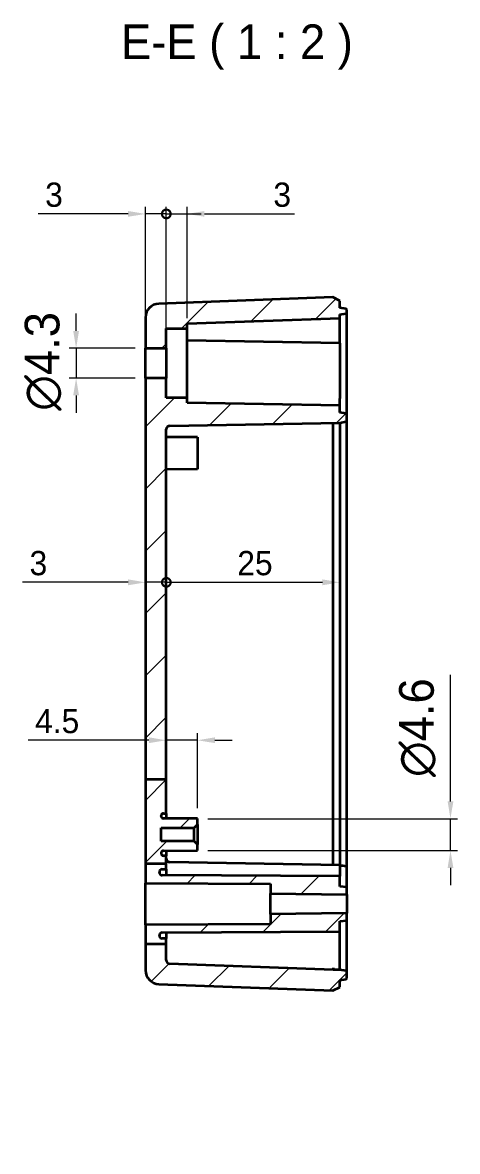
# Model space of a CAD drawing. Header units: millimetres. Extents: x -225 to 2542, y -269 to 293.
# Drawn here: x 2152.9 to 2215.6, y 22.4 to 185.3 of the extents above; entities that cross this region are included whole.
import ezdxf

# ---------------------------------------------------------------- set-up
doc = ezdxf.new("R2010")
doc.units = ezdxf.units.MM
doc.layers.get('Defpoints').update_dxf_attribs({"lineweight": 25})
for name, color, linetype, lineweight in [('Dimension (ISO)', 7, 'Continuous', 18), ('Hatch (ISO)', 1, 'Continuous', 18), ('Symbol (ISO)', 7, 'Continuous', 18), ('Visible (ISO)', 7, 'Continuous', 35)]:
    doc.layers.add(name, color=color, linetype=linetype, lineweight=lineweight)
doc.styles.add('Note Text (TK)', font='MS PGothic.ttf')
doc.dimstyles.new('Default - Method 1b (TK)', dxfattribs={"dimtxt": 2.5, "dimasz": 2.5, "dimexe": 1, "dimexo": 1.5, "dimgap": 1, "dimtad": 1, "dimtoh": 1, "dimrnd": 1e-08, "dimdsep": 46, "dimtxsty": 'Note Text (TK)', "dimcen": 0.09, "dimdle": 5, "dimclrd": 100, "dimclre": 100, "dimclrt": 7, "dimadec": 1, "dimazin": 1, "dimtfac": 1, "dimtmove": 0, "dimatfit": 3, "dimfxl": 1, "dimtolj": 1, "dimlwd": -1, "dimlwe": -1, "dimarcsym": 0})

# ---------------------------------------------------------------- blocks, each defined once
blk = doc.blocks.new('*D77')
at = {"layer": 'Defpoints', "color": 0, "transparency": 16777216}
for p in [(2170.6, 138.28), (2160.6, 133.98), (2170.6, 133.98)]:
    blk.add_point(p, dxfattribs=at)
at = {"layer": 'Dimension (ISO)', "color": 100, "transparency": 16777216}
for p, q in [((2160.6, 140.78), (2160.6, 143.28)), ((2169.1, 138.28), (2159.6, 138.28)), ((2160.6, 138.28), (2160.6, 133.98)), ((2169.1, 133.98), (2159.6, 133.98)), ((2160.6, 131.48), (2160.6, 128.98))]:
    blk.add_line(p, q, dxfattribs=at)
for points in [[(2160.18, 140.78), (2161.02, 140.78), (2160.6, 138.28)], [(2160.18, 131.48), (2161.02, 131.48), (2160.6, 133.98)]]:
    blk.add_solid(points, dxfattribs=at)
at = {"layer": 'Dimension (ISO)', "color": 7, "transparency": 16777216, "insert": (2155.86, 129.26), "char_height": 3.5, "attachment_point": 4, "rotation": 90, "style": 'Note Text (TK)'}
blk.add_mtext('\\A1;\\fAIGDT|b0|i0;\\H4.9746;n\\fＭＳ Ｐゴシック|b0|i0;\\H5.0000;4.3', dxfattribs=at)
blk = doc.blocks.new('_DotSmall')
at = {"color": 0, "linetype": 'ByBlock', "const_width": 0.5}
blk.add_lwpolyline([(-0.0625, 0, 1), (0.0625, 0, 1)], format="xyb", close=True, dxfattribs=at)
blk = doc.blocks.new('*D78')
at = {"layer": 'Defpoints', "color": 0, "transparency": 16777216}
for p in [(2173.6, 157.66), (2170.6, 138.28), (2173.6, 138.28)]:
    blk.add_point(p, dxfattribs=at)
at = {"layer": 'Dimension (ISO)', "color": 100, "transparency": 16777216}
for p, q in [((2170.6, 139.78), (2170.6, 158.66)), ((2173.6, 139.78), (2173.6, 158.66)), ((2168.1, 157.66), (2155.14, 157.66)), ((2173.6, 157.66), (2170.6, 157.66)), ((2173.6, 157.66), (2178.6, 157.66))]:
    blk.add_line(p, q, dxfattribs=at)
blk.add_solid([(2168.1, 158.08), (2168.1, 157.25), (2170.6, 157.66)], dxfattribs=at)
at = {"layer": 'Dimension (ISO)', "color": 100, "transparency": 16777216, "xscale": 2.5, "yscale": 2.5, "zscale": 2.5, "rotation": 180}
blk.add_blockref('_DotSmall', (2173.6, 157.66), dxfattribs=at)
at = {"layer": 'Dimension (ISO)', "color": 7, "transparency": 16777216, "insert": (2156.14, 160.41), "char_height": 3.5, "attachment_point": 4, "style": 'Note Text (TK)'}
blk.add_mtext('\\A1;3', dxfattribs=at)
blk = doc.blocks.new('*D79')
at = {"layer": 'Defpoints', "color": 0, "transparency": 16777216}
for p in [(2176.6, 157.66), (2176.6, 141.13), (2173.6, 138.28)]:
    blk.add_point(p, dxfattribs=at)
at = {"layer": 'Dimension (ISO)', "color": 100, "transparency": 16777216}
for p, q in [((2173.6, 139.78), (2173.6, 158.66)), ((2176.6, 142.63), (2176.6, 158.66)), ((2173.6, 157.66), (2171.1, 157.66)), ((2173.6, 157.66), (2176.6, 157.66)), ((2179.1, 157.66), (2192.06, 157.66))]:
    blk.add_line(p, q, dxfattribs=at)
blk.add_solid([(2179.1, 158.08), (2179.1, 157.25), (2176.6, 157.66)], dxfattribs=at)
at = {"layer": 'Dimension (ISO)', "color": 100, "transparency": 16777216, "xscale": 2.5, "yscale": 2.5, "zscale": 2.5}
blk.add_blockref('_DotSmall', (2173.6, 157.66), dxfattribs=at)
at = {"layer": 'Dimension (ISO)', "color": 7, "transparency": 16777216, "insert": (2189.03, 160.41), "char_height": 3.5, "attachment_point": 4, "style": 'Note Text (TK)'}
blk.add_mtext('\\A1;3', dxfattribs=at)
blk = doc.blocks.new('*D80')
at = {"layer": 'Defpoints', "color": 0, "transparency": 16777216}
for p in [(2178.1, 70.43), (2214.55, 70.43), (2178.1, 65.83)]:
    blk.add_point(p, dxfattribs=at)
at = {"layer": 'Dimension (ISO)', "color": 100, "transparency": 16777216}
for p, q in [((2214.55, 72.93), (2214.55, 91.16)), ((2179.6, 70.43), (2215.55, 70.43)), ((2214.55, 65.83), (2214.55, 70.43)), ((2179.6, 65.83), (2215.55, 65.83)), ((2214.55, 63.33), (2214.55, 60.83))]:
    blk.add_line(p, q, dxfattribs=at)
for points in [[(2214.14, 72.93), (2214.97, 72.93), (2214.55, 70.43)], [(2214.14, 63.33), (2214.97, 63.33), (2214.55, 65.83)]]:
    blk.add_solid(points, dxfattribs=at)
at = {"layer": 'Dimension (ISO)', "color": 7, "transparency": 16777216, "insert": (2209.81, 76.43), "char_height": 2.5, "attachment_point": 4, "rotation": 90, "style": 'Note Text (TK)'}
blk.add_mtext('\\A1;\\fAIGDT|b0|i0;\\H4.9746;n\\fＭＳ Ｐゴシック|b0|i0;\\H5.0000;4.6', dxfattribs=at)
blk = doc.blocks.new('*D81')
at = {"layer": 'Defpoints', "color": 0, "transparency": 16777216}
for p in [(2173.6, 81.74), (2173.6, 71.18), (2178.1, 70.43)]:
    blk.add_point(p, dxfattribs=at)
at = {"layer": 'Dimension (ISO)', "color": 100, "transparency": 16777216}
for p, q in [((2171.1, 81.74), (2153.69, 81.74)), ((2178.1, 81.74), (2173.6, 81.74)), ((2178.1, 71.93), (2178.1, 82.74)), ((2180.6, 81.74), (2183.1, 81.74))]:
    blk.add_line(p, q, dxfattribs=at)
for points in [[(2171.1, 82.16), (2171.1, 81.33), (2173.6, 81.74)], [(2180.6, 82.16), (2180.6, 81.33), (2178.1, 81.74)]]:
    blk.add_solid(points, dxfattribs=at)
at = {"layer": 'Dimension (ISO)', "color": 7, "transparency": 16777216, "insert": (2154.69, 84.49), "char_height": 3.5, "attachment_point": 4, "style": 'Note Text (TK)'}
blk.add_mtext('\\A1;4.5', dxfattribs=at)
blk = doc.blocks.new('*D82')
at = {"layer": 'Defpoints', "color": 0, "transparency": 16777216}
for p in [(2173.6, 126.61), (2173.6, 104.52), (2170.6, 76.11)]:
    blk.add_point(p, dxfattribs=at)
at = {"layer": 'Dimension (ISO)', "color": 100, "transparency": 16777216}
for p, q in [((2168.1, 104.52), (2152.89, 104.52)), ((2173.6, 104.52), (2170.6, 104.52)), ((2173.6, 104.52), (2178.6, 104.52))]:
    blk.add_line(p, q, dxfattribs=at)
blk.add_solid([(2168.1, 104.94), (2168.1, 104.1), (2170.6, 104.52)], dxfattribs=at)
at = {"layer": 'Dimension (ISO)', "color": 100, "transparency": 16777216, "xscale": 2.5, "yscale": 2.5, "zscale": 2.5, "rotation": 180}
blk.add_blockref('_DotSmall', (2173.6, 104.52), dxfattribs=at)
at = {"layer": 'Dimension (ISO)', "color": 7, "transparency": 16777216, "insert": (2153.89, 107.27), "char_height": 3.5, "attachment_point": 4, "style": 'Note Text (TK)'}
blk.add_mtext('\\A1;3', dxfattribs=at)
blk = doc.blocks.new('*D83')
at = {"layer": 'Defpoints', "color": 0, "transparency": 16777216}
for p in [(2173.6, 126.61), (2198.6, 125.63), (2198.6, 104.52)]:
    blk.add_point(p, dxfattribs=at)
at = {"layer": 'Dimension (ISO)', "color": 100, "transparency": 16777216}
blk.add_line((2173.6, 104.52), (2196.1, 104.52), dxfattribs=at)
blk.add_solid([(2196.1, 104.94), (2196.1, 104.1), (2198.6, 104.52)], dxfattribs=at)
at = {"layer": 'Dimension (ISO)', "color": 100, "transparency": 16777216, "xscale": 2.5, "yscale": 2.5, "zscale": 2.5, "rotation": 180}
blk.add_blockref('_DotSmall', (2173.6, 104.52), dxfattribs=at)
at = {"layer": 'Dimension (ISO)', "color": 7, "transparency": 16777216, "insert": (2183.83, 107.27), "char_height": 3.5, "attachment_point": 4, "style": 'Note Text (TK)'}
blk.add_mtext('\\A1;25', dxfattribs=at)

msp = doc.modelspace()

# ---------------------------------------------------------------- hatches: boundary and pattern name
at = {"layer": 'Hatch (ISO)'}
h = msp.add_hatch(dxfattribs=at)
h.set_pattern_fill('ANSI31', color=256, scale=50.8, style=0)
h.set_pattern_definition([(45, (1731.4036, -285.3023), (-4.49013, 4.49013), [])])
edge = h.paths.add_edge_path()
edge.add_line((2170.60009, 76.11243), (2173.60009, 76.11243))
edge.add_line((2173.60009, 76.11243), (2173.60009, 126.60725))
edge.add_ellipse((2174.10009, 126.60725), major_axis=(-0.5, 0), ratio=1, start_angle=271, end_angle=360, ccw=False)
edge.add_line((2174.09136, 127.10717), (2198.60009, 127.53497))
edge.add_line((2198.60009, 127.53497), (2199.51745, 127.69673))
edge.add_ellipse((2199.50009, 127.79521), major_axis=(0.01736, -0.09848), ratio=1, start_angle=0, end_angle=80)
edge.add_line((2199.60009, 127.79521), (2199.60009, 128.77474))
edge.add_ellipse((2199.50009, 128.77474), major_axis=(0.1, 0), ratio=1, start_angle=0, end_angle=80)
edge.add_line((2199.51745, 128.87322), (2198.60009, 129.03497))
edge.add_line((2198.60009, 129.03497), (2198.60009, 130.03497))
edge.add_line((2198.60009, 130.03497), (2176.60009, 130.41898))
edge.add_line((2176.60009, 130.41898), (2176.60009, 131.13497))
edge.add_line((2176.60009, 131.13497), (2173.60009, 131.13497))
edge.add_line((2173.60009, 131.13497), (2173.60009, 133.98497))
edge.add_line((2173.60009, 133.98497), (2170.60009, 133.98497))
edge.add_line((2170.60009, 133.98497), (2170.60009, 76.11243))
edge = h.paths.add_edge_path()
edge.add_line((2170.60009, 52.39764), (2173.60009, 52.39764))
edge.add_line((2173.60009, 52.39764), (2173.60009, 53.13497))
edge.add_line((2173.60009, 53.13497), (2172.99799, 53.13813))
edge.add_ellipse((2173.00009, 53.53812), major_axis=(-0.00209, -0.39999), ratio=1, start_angle=270.3, end_angle=360, ccw=False)
edge.add_line((2172.60009, 53.53812), (2172.60009, 53.60093))
edge.add_ellipse((2173.00009, 53.60093), major_axis=(-0.4, 0), ratio=1, start_angle=270.3, end_angle=360, ccw=False)
edge.add_line((2172.99799, 54.00092), (2198.60009, 54.13497))
edge.add_line((2198.60009, 54.13497), (2198.60009, 55.63497))
edge.add_line((2198.60009, 55.63497), (2199.60009, 55.72246))
edge.add_line((2199.60009, 55.72246), (2199.60009, 56.78497))
edge.add_line((2199.60009, 56.78497), (2188.60009, 56.63497))
edge.add_line((2188.60009, 56.63497), (2188.60009, 55.23497))
edge.add_line((2188.60009, 55.23497), (2170.60009, 55.13497))
edge.add_line((2170.60009, 55.13497), (2170.60009, 52.39764))
edge = h.paths.add_edge_path()
edge.add_line((2198.60009, 143.13497), (2199.51745, 143.29673))
edge.add_ellipse((2199.50009, 143.39521), major_axis=(0.01736, -0.09848), ratio=1, start_angle=0, end_angle=80)
edge.add_line((2199.60009, 143.39521), (2199.60009, 143.87474))
edge.add_ellipse((2199.50009, 143.87474), major_axis=(0.1, 0), ratio=1, start_angle=0, end_angle=80)
edge.add_line((2199.51745, 143.97322), (2198.60009, 144.13497))
edge.add_line((2198.60009, 144.13497), (2198.60009, 145.13497))
edge.add_line((2198.60009, 145.13497), (2197.60009, 145.63497))
edge.add_line((2197.60009, 145.63497), (2172.52606, 144.70631))
edge.add_ellipse((2172.60009, 142.70768), major_axis=(-0.07402, 1.99863), ratio=1, start_angle=0, end_angle=87.8789036)
edge.add_line((2170.60009, 142.70768), (2170.60009, 138.28497))
edge.add_line((2170.60009, 138.28497), (2173.60009, 138.28497))
edge.add_line((2173.60009, 138.28497), (2173.60009, 141.13497))
edge.add_line((2173.60009, 141.13497), (2176.60009, 141.13497))
edge.add_line((2176.60009, 141.13497), (2176.60009, 141.86672))
edge.add_line((2176.60009, 141.86672), (2198.60009, 142.63497))
edge.add_line((2198.60009, 142.63497), (2198.60009, 143.13497))
edge = h.paths.add_edge_path()
edge.add_line((2170.60009, 63.97272), (2173.60009, 63.97272))
edge.add_line((2173.60009, 63.97272), (2173.60009, 65.08497))
edge.add_line((2173.60009, 65.08497), (2173.19826, 65.08708))
edge.add_ellipse((2173.20009, 65.43707), major_axis=(-0.00183, -0.35), ratio=1, start_angle=270.3, end_angle=360, ccw=False)
edge.add_line((2172.85009, 65.43707), (2172.85009, 65.45931))
edge.add_ellipse((2173.20009, 65.45931), major_axis=(-0.35, 0), ratio=1, start_angle=270.3, end_angle=360, ccw=False)
edge.add_line((2173.19826, 65.80931), (2178.10009, 65.83497))
edge.add_line((2178.10009, 65.83497), (2178.10009, 66.68497))
edge.add_line((2178.10009, 66.68497), (2177.60009, 67.18497))
edge.add_line((2177.60009, 67.18497), (2172.85009, 67.18497))
edge.add_line((2172.85009, 67.18497), (2172.85009, 69.08497))
edge.add_line((2172.85009, 69.08497), (2177.60009, 69.08497))
edge.add_line((2177.60009, 69.08497), (2178.10009, 69.58497))
edge.add_line((2178.10009, 69.58497), (2178.10009, 70.43497))
edge.add_line((2178.10009, 70.43497), (2173.19826, 70.46064))
edge.add_ellipse((2173.20009, 70.81063), major_axis=(-0.00183, -0.35), ratio=1, start_angle=270.3, end_angle=360, ccw=False)
edge.add_line((2172.85009, 70.81063), (2172.85009, 70.83287))
edge.add_ellipse((2173.20009, 70.83287), major_axis=(-0.35, 0), ratio=1, start_angle=270.3, end_angle=360, ccw=False)
edge.add_line((2173.19826, 71.18287), (2173.60009, 71.18497))
edge.add_line((2173.60009, 71.18497), (2173.60009, 76.11243))
edge.add_line((2173.60009, 76.11243), (2170.60009, 76.11243))
edge.add_line((2170.60009, 76.11243), (2170.60009, 63.97272))
edge = h.paths.add_edge_path()
edge.add_line((2173.60009, 63.13497), (2173.60009, 63.97272))
edge.add_line((2173.60009, 63.97272), (2170.60009, 63.97272))
edge.add_line((2170.60009, 63.97272), (2170.60009, 61.13497))
edge.add_line((2170.60009, 61.13497), (2188.60009, 61.03497))
edge.add_line((2188.60009, 61.03497), (2188.60009, 59.63497))
edge.add_line((2188.60009, 59.63497), (2199.60009, 59.48497))
edge.add_line((2199.60009, 59.48497), (2199.60009, 60.54748))
edge.add_line((2199.60009, 60.54748), (2198.60009, 60.63497))
edge.add_line((2198.60009, 60.63497), (2198.60009, 62.13497))
edge.add_line((2198.60009, 62.13497), (2172.99799, 62.26903))
edge.add_ellipse((2173.00009, 62.66902), major_axis=(-0.00209, -0.39999), ratio=1, start_angle=270.3, end_angle=360, ccw=False)
edge.add_line((2172.60009, 62.66902), (2172.60009, 62.73183))
edge.add_ellipse((2173.00009, 62.73183), major_axis=(-0.4, 0), ratio=1, start_angle=270.3, end_angle=360, ccw=False)
edge.add_line((2172.99799, 63.13182), (2173.60009, 63.13497))
edge = h.paths.add_edge_path()
edge.add_line((2170.60009, 52.39764), (2170.60009, 48.56227))
edge.add_ellipse((2172.60009, 48.56227), major_axis=(-2, 0), ratio=1, start_angle=0, end_angle=87.8789036)
edge.add_line((2172.52606, 46.56364), (2197.60009, 45.63497))
edge.add_line((2197.60009, 45.63497), (2198.60009, 46.13497))
edge.add_line((2198.60009, 46.13497), (2198.60009, 47.13497))
edge.add_line((2198.60009, 47.13497), (2199.51745, 47.29673))
edge.add_ellipse((2199.50009, 47.39521), major_axis=(0.01736, -0.09848), ratio=1, start_angle=0, end_angle=80)
edge.add_line((2199.60009, 47.39521), (2199.60009, 48.37474))
edge.add_ellipse((2199.50009, 48.37474), major_axis=(0.1, 0), ratio=1, start_angle=0, end_angle=80)
edge.add_line((2199.51745, 48.47322), (2198.60009, 48.63497))
edge.add_line((2198.60009, 48.63497), (2197.65562, 48.63497))
edge.add_line((2197.65562, 48.63497), (2174.08158, 49.50809))
edge.add_ellipse((2174.10009, 50.00774), major_axis=(-0.01851, -0.49966), ratio=1, start_angle=272.1210964, end_angle=360, ccw=False)
edge.add_line((2173.60009, 50.00774), (2173.60009, 52.39764))
edge.add_line((2173.60009, 52.39764), (2170.60009, 52.39764))

# ---------------------------------------------------------------- linework, layer by layer
at = {"layer": 'Visible (ISO)'}
for p, q in [((2197.60009, 145.63497), (2172.52606, 144.70631)), ((2198.60009, 145.13497), (2197.60009, 145.63497)), ((2198.60009, 144.13497), (2198.60009, 145.13497)), ((2199.51745, 143.97322), (2198.60009, 144.13497)), ((2198.60009, 143.13497), (2199.51745, 143.29673)), ((2199.60009, 143.39521), (2199.60009, 143.87474)), ((2199.60009, 142.63497), (2199.60009, 143.39521)), ((2170.60009, 142.70768), (2170.60009, 138.28497)), ((2176.60009, 141.86672), (2198.60009, 142.63497)), ((2176.60009, 141.13497), (2176.60009, 141.86672)), ((2198.60009, 142.63497), (2198.60009, 143.13497)), ((2198.60009, 142.43497), (2198.60009, 142.63497)), ((2198.60009, 139.23494), (2198.60009, 142.43497)), ((2199.60009, 131.03497), (2199.60009, 142.63497)), ((2173.60009, 138.28497), (2173.60009, 141.13497)), ((2173.60009, 141.13497), (2176.60009, 141.13497)), ((2176.60009, 131.13497), (2176.60009, 141.13497)), ((2198.60009, 139.03497), (2176.60009, 139.41898)), ((2198.60009, 139.03497), (2198.60009, 139.23494)), ((2198.60009, 139.03497), (2198.60009, 138.835)), ((2198.60009, 138.835), (2198.60009, 131.03497)), ((2170.60009, 138.28497), (2173.60009, 138.28497)), ((2170.60009, 133.98497), (2170.60009, 138.28497)), ((2173.60009, 138.28497), (2173.60009, 133.98497)), ((2170.60009, 133.98497), (2170.60009, 76.11243)), ((2173.60009, 133.98497), (2170.60009, 133.98497)), ((2173.60009, 131.13497), (2173.60009, 133.98497)), ((2176.60009, 131.13497), (2173.60009, 131.13497)), ((2176.60009, 130.41898), (2176.60009, 131.13497)), ((2198.60009, 130.03497), (2176.60009, 130.41898)), ((2198.60009, 130.03497), (2198.60009, 131.03497)), ((2199.60009, 128.77474), (2199.60009, 131.03497)), ((2198.60009, 129.03497), (2198.60009, 130.03497)), ((2199.51745, 128.87322), (2198.60009, 129.03497)), ((2199.60009, 127.79521), (2199.60009, 128.77474)), ((2174.09136, 127.10717), (2198.60009, 127.53497)), ((2197.65562, 125.63497), (2197.65562, 127.51849)), ((2198.60009, 127.53497), (2199.51745, 127.69673)), ((2198.60009, 127.53497), (2198.60009, 125.63497)), ((2199.60009, 125.63497), (2199.60009, 127.79521)), ((2173.60009, 76.11243), (2173.60009, 126.60725)), ((2178.10009, 125.43497), (2173.60009, 125.45854)), ((2178.10009, 125.43497), (2178.10009, 120.83497)), ((2197.65562, 65.63497), (2197.65562, 125.63497)), ((2198.60009, 125.63497), (2198.60009, 65.63497)), ((2199.60009, 65.63497), (2199.60009, 125.63497)), ((2178.10009, 120.83497), (2173.60009, 120.81141)), ((2170.60009, 76.11243), (2173.60009, 76.11243)), ((2170.60009, 76.11243), (2170.60009, 63.97272)), ((2173.60009, 71.18497), (2173.60009, 76.11243)), ((2172.85009, 70.81063), (2172.85009, 70.83287)), ((2173.19826, 71.18287), (2173.60009, 71.18497)), ((2178.10009, 70.43497), (2173.19826, 70.46064)), ((2173.60009, 71.18497), (2173.60009, 70.45854)), ((2178.10009, 69.58497), (2178.10009, 70.43497)), ((2172.85009, 67.18497), (2172.85009, 69.08497)), ((2172.85009, 69.08497), (2177.60009, 69.08497)), ((2177.60009, 69.08497), (2178.10009, 69.58497)), ((2177.60009, 67.18497), (2177.60009, 69.08497)), ((2178.10009, 69.58497), (2178.10009, 66.68497)), ((2177.60009, 67.18497), (2172.85009, 67.18497)), ((2178.10009, 66.68497), (2177.60009, 67.18497)), ((2172.85009, 65.43707), (2172.85009, 65.45931)), ((2173.19826, 65.80931), (2178.10009, 65.83497)), ((2173.60009, 65.81141), (2173.60009, 65.08497)), ((2178.10009, 65.83497), (2178.10009, 66.68497)), ((2197.65562, 63.75146), (2197.65562, 65.63497)), ((2198.60009, 65.63497), (2198.60009, 63.73497)), ((2199.60009, 63.47474), (2199.60009, 65.63497)), ((2170.60009, 63.97272), (2173.60009, 63.97272)), ((2170.60009, 63.97272), (2170.60009, 61.13497)), ((2173.60009, 65.08497), (2173.19826, 65.08708)), ((2173.60009, 63.97272), (2173.60009, 65.08497)), ((2173.60009, 63.13497), (2173.60009, 63.97272)), ((2198.60009, 63.73497), (2174.09136, 64.16277)), ((2198.60009, 63.73497), (2198.60009, 62.13497)), ((2172.60009, 62.66902), (2172.60009, 62.73183)), ((2172.99799, 63.13182), (2173.60009, 63.13497)), ((2198.60009, 62.13497), (2172.99799, 62.26903)), ((2173.60009, 63.13497), (2173.60009, 62.26587)), ((2198.60009, 60.63497), (2198.60009, 62.13497)), ((2170.60009, 61.13497), (2188.60009, 61.03497)), ((2170.60009, 55.13497), (2170.60009, 61.13497)), ((2188.60009, 61.03497), (2188.60009, 59.63497)), ((2199.60009, 60.54748), (2198.60009, 60.63497)), ((2199.60009, 60.54748), (2199.60009, 60.73543)), ((2199.60009, 59.48497), (2199.60009, 60.54748)), ((2188.60009, 59.63497), (2199.60009, 59.48497)), ((2188.60009, 56.63497), (2188.60009, 59.63497)), ((2199.60009, 59.48497), (2199.60009, 56.78497)), ((2199.60009, 56.78497), (2188.60009, 56.63497)), ((2188.60009, 56.63497), (2188.60009, 55.23497)), ((2198.60009, 55.63497), (2199.60009, 55.72246)), ((2198.60009, 54.13497), (2198.60009, 55.63497)), ((2199.60009, 55.72246), (2199.60009, 56.78497)), ((2199.60009, 48.93497), (2199.60009, 55.72246)), ((2188.60009, 55.23497), (2170.60009, 55.13497)), ((2170.60009, 55.13497), (2170.60009, 52.39764)), ((2172.99799, 54.00092), (2198.60009, 54.13497)), ((2173.60009, 54.00407), (2173.60009, 53.13497)), ((2198.60009, 48.93497), (2198.60009, 54.13497)), ((2170.60009, 52.39764), (2170.60009, 48.56227)), ((2170.60009, 52.39764), (2173.60009, 52.39764)), ((2172.60009, 53.53812), (2172.60009, 53.60093)), ((2173.60009, 53.13497), (2172.99799, 53.13813)), ((2173.60009, 52.39764), (2173.60009, 53.13497)), ((2173.60009, 50.00774), (2173.60009, 52.39764)), ((2197.65562, 48.63497), (2174.08158, 49.50809)), ((2198.60009, 48.63497), (2198.60009, 48.93497)), ((2198.60009, 48.63497), (2197.65562, 48.63497)), ((2199.51745, 48.47322), (2198.60009, 48.63497)), ((2198.60009, 47.13497), (2199.51745, 47.29673)), ((2199.60009, 47.39521), (2199.60009, 48.37474)), ((2172.52606, 46.56364), (2197.60009, 45.63497)), ((2197.60009, 45.63497), (2198.60009, 46.13497)), ((2198.60009, 46.13497), (2198.60009, 47.13497))]:
    msp.add_line(p, q, dxfattribs=at)
for centre, radius, start, end in [((2172.60009, 142.70768), 2, 92.1210964, 180), ((2199.50009, 143.87474), 0.1, 0, 80), ((2199.50009, 143.39521), 0.1, 280, 0), ((2199.50009, 128.77474), 0.1, 0, 80), ((2174.10009, 126.60725), 0.5, 91, 180), ((2199.50009, 127.79521), 0.1, 280, 0), ((2173.20009, 70.83287), 0.35, 90.3, 180), ((2173.20009, 70.81063), 0.35, 180, 269.7), ((2173.20009, 65.45931), 0.35, 90.3, 180), ((2173.20009, 65.43707), 0.35, 180, 269.7), ((2174.10009, 64.6627), 0.5, 180, 269), ((2199.50009, 63.47474), 0.1, 0, 80), ((2173.00009, 62.73183), 0.4, 90.3, 180), ((2173.00009, 62.66902), 0.4, 180, 269.7), ((2173.00009, 53.60093), 0.4, 90.3, 180), ((2173.00009, 53.53812), 0.4, 180, 269.7), ((2174.10009, 50.00774), 0.5, 180, 267.8789036), ((2172.60009, 48.56227), 2, 180, 267.8789036), ((2199.50009, 48.37474), 0.1, 0, 80), ((2199.50009, 47.39521), 0.1, 280, 0)]:
    msp.add_arc(centre, radius, start, end, dxfattribs=at)
msp.add_ellipse((2197.66118, 48.93497), major_axis=(0.00555, 0.3), ratio=0.017446429, start_param=1.571119298, end_param=3.141269682, dxfattribs=at)
msp.add_open_spline([(2198.60009, 63.73497), (2198.90588, 63.68105), (2199.21166, 63.62714), (2199.51745, 63.57322)], degree=3, dxfattribs=at)
for points, knots in [([(2199.60009, 60.73543), (2199.60009, 60.78649), (2199.60009, 60.83762), (2199.60009, 61.38686), (2199.60009, 61.87538), (2199.60009, 62.6338), (2199.60009, 62.92078), (2199.60009, 63.26565), (2199.60009, 63.36572), (2199.60009, 63.45715), (2199.60009, 63.47474), (2199.60009, 63.47474)], [0, 0, 0, 0, 0.0153179708, 0.0153179708, 0.1646943806, 0.1646943806, 0.2889615521, 0.2889615521, 0.3745797898, 0.3745797898, 0.4280911884, 0.4280911884, 0.4280911884, 0.4280911884]), ([(2199.60009, 48.37474), (2199.60009, 48.37474), (2199.60009, 48.37833), (2199.60009, 48.39704), (2199.60009, 48.4175), (2199.60009, 48.49231), (2199.60009, 48.5591), (2199.60009, 48.72792), (2199.60009, 48.83137), (2199.60009, 48.93497)], [0, 0, 0, 0, 0.01094431506, 0.01094431506, 0.02845521915, 0.02845521915, 0.0564726657, 0.0564726657, 0.08755452046, 0.08755452046, 0.08755452046, 0.08755452046])]:
    msp.add_open_spline(points, degree=3, knots=knots, dxfattribs=at)

# ---------------------------------------------------------------- texts
at = {"layer": 'Symbol (ISO)', "color": 7, "insert": (2167.05207, 178.48894), "char_height": 5, "attachment_point": 7, "style": 'Note Text (TK)'}
msp.add_mtext('E-E ( 1 : 2 )', dxfattribs=at)
at = {"layer": 'Symbol (ISO)', "color": 7, "insert": (2159.65623, 22.4335), "char_height": 5, "attachment_point": 7, "line_spacing_factor": 1.5, "style": 'Note Text (TK)'}
msp.add_mtext('{ }', dxfattribs=at)

# ---------------------------------------------------------------- dimensions: what is measured, and where the dimension line sits
at = {"layer": 'Dimension (ISO)', "color": 100}
for base, p1, p2, override, picture, middle in [((2173.60009, 157.66405), (2170.60009, 138.28497), (2173.60009, 138.28497), {"dimtxt": 3.5, "dimtoh": 0, "dimdec": 2, "dimblk2": 'DotSmall', "dimsah": 1, "dimdle": 0, "dimtp": 0, "dimtm": 0, "dimtdec": 2, "dimtofl": 1, "dimatfit": 1}, '*D78', (2157.15122, 157.66405)), ((2176.60009, 157.66405), (2173.60009, 138.28497), (2176.60009, 141.13497), {"dimtxt": 3.5, "dimtoh": 0, "dimdec": 2, "dimblk1": 'DotSmall', "dimsah": 1, "dimdle": 0, "dimtp": 0, "dimtm": 0, "dimtdec": 2, "dimtofl": 1, "dimatfit": 1}, '*D79', (2190.04895, 157.66405)), ((2173.60009, 104.52097), (2170.60009, 76.11243), (2173.60009, 126.60725), {"dimtxt": 3.5, "dimtoh": 0, "dimdec": 2, "dimblk2": 'DotSmall', "dimsah": 1, "dimdle": 0, "dimse1": 1, "dimse2": 1, "dimtp": 0, "dimtm": 0, "dimtdec": 2, "dimtofl": 1, "dimatfit": 1}, '*D82', (2154.90185, 104.52097)), ((2198.60009, 104.52097), (2173.60009, 126.60725), (2198.60009, 125.63497), {"dimtxt": 3.5, "dimtoh": 0, "dimdec": 2, "dimblk1": 'DotSmall', "dimsah": 1, "dimdle": 0, "dimse1": 1, "dimse2": 1, "dimtp": 0, "dimtm": 0, "dimtdec": 2, "dimtofl": 0, "dimatfit": 1}, '*D83', (2186.12009, 104.52097)), ((2173.60009, 81.74345), (2178.10009, 70.43497), (2173.60009, 71.18497), {"dimtxt": 3.5, "dimtoh": 0, "dimdec": 2, "dimse2": 1, "dimtp": 0, "dimtm": 0, "dimtdec": 2, "dimtofl": 1, "dimatfit": 1}, '*D81', (2157.53759, 81.74345))]:
    dim = msp.add_linear_dim(base=base, p1=p1, p2=p2, angle=180, dimstyle='Default - Method 1b (TK)', override=override, dxfattribs=at)
    dim.commit()
    dim.dimension.update_dxf_attribs({"geometry": picture, "text_midpoint": middle, "dimtype": 160})
for base, p1, p2, override, picture, middle in [((2160.60009, 133.98497), (2170.60009, 138.28497), (2170.60009, 133.98497), {"dimtxt": 3.5, "dimtoh": 0, "dimdec": 2, "dimtp": 0, "dimtm": 0, "dimtdec": 2, "dimtofl": 1, "dimatfit": 1}, '*D77', (2160.60009, 136.13497)), ((2214.55169, 70.43497), (2178.10009, 65.83497), (2178.10009, 70.43497), {"dimtoh": 0, "dimatfit": 1}, '*D80', (2214.55169, 83.29779))]:
    dim = msp.add_linear_dim(base=base, p1=p1, p2=p2, angle=90, text='\\fAIGDT|b0|i0;\\H4.9746;n\\fＭＳ Ｐゴシック|b0|i0;\\H5.0000;<>', dimstyle='Default - Method 1b (TK)', override=override, dxfattribs=at)
    dim.commit()
    dim.dimension.update_dxf_attribs({"geometry": picture, "text_midpoint": middle, "dimtype": 160})

doc.saveas('drawing.dxf')
